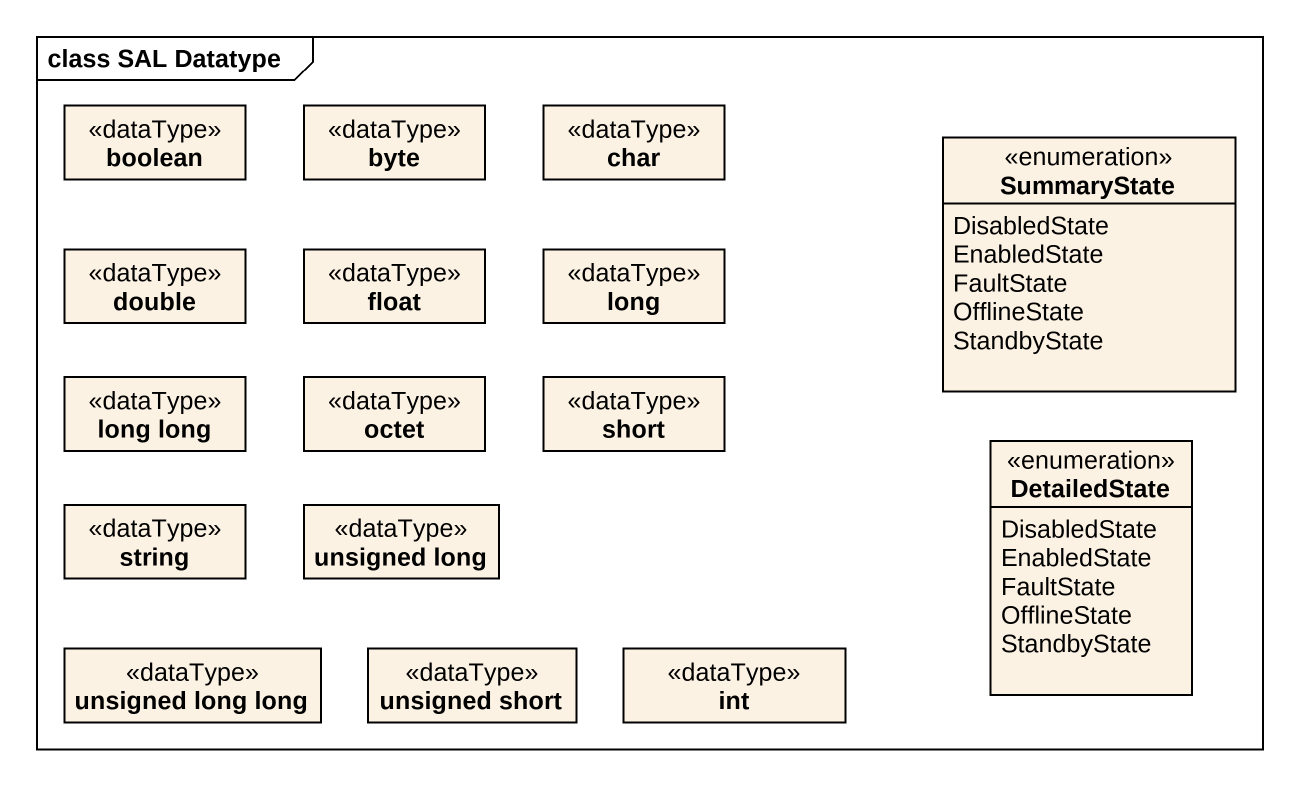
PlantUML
@startuml
mainframe class SAL Datatype
hide circle
hide empty members
class boolean <<dataType>>
class byte <<dataType>>
class char <<dataType>>
enum SummaryState {
  DisabledState
  EnabledState
  FaultState
  OfflineState
  StandbyState
}
class double <<dataType>>
class float <<dataType>>
class long <<dataType>>
class "long long" as long_long <<dataType>>
class octet <<dataType>>
class short <<dataType>>
class string <<dataType>>
class "unsigned long" as unsigned_long <<dataType>>
enum DetailedState {
  DisabledState
  EnabledState
  FaultState
  OfflineState
  StandbyState
}
class "unsigned long long" as unsigned_long_long <<dataType>>
class "unsigned short" as unsigned_short <<dataType>>
class int <<dataType>>
@enduml
